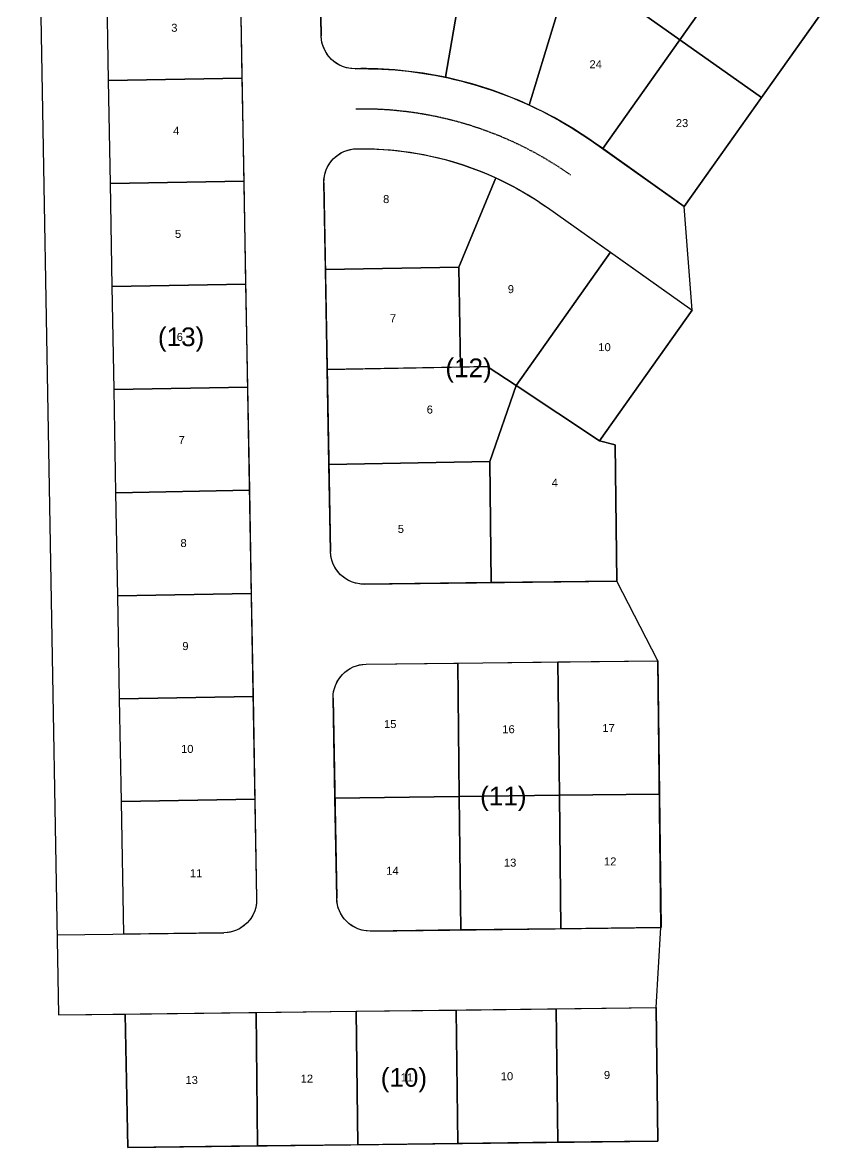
# Model space of a CAD drawing. Extents: x 9813 to 11453, y 7834 to 10312.
# Drawn here: x 9843 to 10455, y 7834 to 8677 of the extents above; entities that cross this region are included whole.
import ezdxf
from ezdxf.enums import TextEntityAlignment as Align

# ---------------------------------------------------------------- set-up
doc = ezdxf.new("R2010")
doc.units = 0
doc.linetypes.add('DASHED', pattern=[0.75, 0.5, -0.25])
for name, color, linetype in [('BLOCK-TEXT', 2, 'CONTINUOUS'), ('BOUNDARY', 7, 'CONTINUOUS'), ('CENTERLINE', 8, 'DASHED'), ('FILLET', 6, 'CONTINUOUS'), ('LOT', 4, 'CONTINUOUS'), ('LOT-CURVE', 6, 'CONTINUOUS'), ('LOT-TEXT', 7, 'CONTINUOUS'), ('ROW', 2, 'CONTINUOUS')]:
    doc.layers.add(name, color=color, linetype=linetype)
doc.styles.get("Standard").update_dxf_attribs({"font": 'Arial'})

msp = doc.modelspace()

# ---------------------------------------------------------------- linework, layer by layer
at = {"layer": 'BOUNDARY'}
for p, q in [((9843.2915, 9442.4225), (9870.363, 7933.4253)), ((10339.3964, 8539.3544), (10454.9837, 8702.5707)), ((10345.2067, 8461.6914), (10339.3964, 8539.3544)), ((10275.8543, 8363.7616), (10345.2067, 8461.6914)), ((10287.5376, 8360.7307), (10275.8543, 8363.7616)), ((10288.7763, 8258.5383), (10287.5376, 8360.7307)), ((10319.4979, 8198.8956), (10288.7763, 8258.5383)), ((10321.9219, 7998.9103), (10319.4979, 8198.8956)), ((10318.3418, 7938.8569), (10321.9219, 7998.9103)), ((10319.5538, 7838.8642), (10318.3418, 7938.8569)), ((9870.363, 7933.4253), (9920.3593, 7934.0313)), ((9920.3593, 7934.0313), (9922.153, 7834.0474)), ((9922.153, 7834.0474), (10319.5538, 7838.8642))]:
    msp.add_line(p, q, dxfattribs=at)
at = {"layer": 'CENTERLINE'}
msp.add_lwpolyline([(10093.2165, 8612.593), (10096.7827, 8612.6334), (10100.3492, 8612.6267), (10103.9153, 8612.5729), (10107.4803, 8612.472), (10111.0437, 8612.324), (10114.6048, 8612.1289), (10118.163, 8611.8868), (10121.7178, 8611.5977), (10125.2684, 8611.2617), (10128.8142, 8610.8788), (10132.3547, 8610.4491), (10135.8892, 8609.9727), (10139.4171, 8609.4496), (10142.9378, 8608.8799), (10146.4506, 8608.2638), (10149.955, 8607.6013), (10153.4503, 8606.8926), (10156.936, 8606.1378), (10160.4114, 8605.337), (10163.8759, 8604.4903), (10167.3289, 8603.598), (10170.7699, 8602.6601), (10174.1981, 8601.6769), (10177.6131, 8600.6484), (10181.0141, 8599.5749), (10184.4007, 8598.4566), (10187.7722, 8597.2936), (10191.1281, 8596.0862), (10194.4677, 8594.8346), (10197.7905, 8593.5389), (10201.0959, 8592.1995), (10204.3833, 8590.8165), (10207.6522, 8589.3903), (10210.9019, 8587.9209), (10214.1319, 8586.4088), (10217.3417, 8584.8541), (10220.5306, 8583.2571), (10223.6982, 8581.6182), (10226.8438, 8579.9375), (10229.967, 8578.2155), (10233.0672, 8576.4523), (10236.1437, 8574.6483), (10239.1962, 8572.8039), (10242.2241, 8570.9193), (10245.2268, 8568.9948), (10248.2038, 8567.0309), (10251.1546, 8565.0278), (10254.0786, 8562.9858)], dxfattribs=at)
at = {"layer": 'FILLET'}
for points in [[(10092.6784, 8642.5882), (10089.4119, 8642.7435), (10086.1937, 8643.3239), (10083.0787, 8644.3193), (10080.1203, 8645.7128), (10077.3691, 8647.4805), (10074.8722, 8649.5923), (10072.6723, 8652.0118), (10070.807, 8654.6978), (10069.3083, 8657.6043), (10068.2018, 8660.6816), (10067.5064, 8663.877), (10067.234, 8667.1357)], [(10069.2071, 8557.1534), (10069.3624, 8560.4199), (10069.9427, 8563.6382), (10070.9382, 8566.7531), (10072.3317, 8569.7115), (10074.0994, 8572.4627), (10076.2111, 8574.9596), (10078.6307, 8577.1595), (10081.3167, 8579.0248), (10084.2232, 8580.5235), (10087.3005, 8581.6301), (10090.4958, 8582.3255), (10093.7546, 8582.5979)], [(10099.4642, 8256.2332), (10096.2107, 8256.406), (10093.0073, 8257.0005), (10089.9085, 8258.0066), (10086.9668, 8259.4071), (10084.2322, 8261.1782), (10081.7511, 8263.29), (10079.5658, 8265.7064), (10077.7133, 8268.3866), (10076.225, 8271.2848), (10075.1263, 8274.352), (10074.4358, 8277.5361), (10074.1652, 8280.7829)], [(10076.1383, 8170.7987), (10076.295, 8174.0772), (10076.8798, 8177.307), (10077.8827, 8180.4322), (10079.2864, 8183.3992), (10081.0667, 8186.1567), (10083.1929, 8188.6572), (10085.6284, 8190.8575), (10088.3311, 8192.7199), (10091.2545, 8194.2122), (10094.3483, 8195.3085), (10097.5589, 8195.9902), (10100.8313, 8196.2453)], [(10018.8272, 8020.3765), (10018.6705, 8017.098), (10018.0857, 8013.8683), (10017.0828, 8010.743), (10015.6791, 8007.776), (10013.8988, 8005.0186), (10011.7726, 8002.5181), (10009.3371, 8000.3177), (10006.6344, 7998.4553), (10003.711, 7996.9631), (10000.6173, 7995.8667), (9997.4066, 7995.1851), (9994.1342, 7994.9299)], [(10104.128, 7996.2631), (10100.8746, 7996.436), (10097.6712, 7997.0305), (10094.5723, 7998.0366), (10091.6306, 7999.4371), (10088.8961, 8001.2082), (10086.415, 8003.32), (10084.2297, 8005.7364), (10082.3771, 8008.4165), (10080.8889, 8011.3148), (10079.7901, 8014.382), (10079.0996, 8017.5661), (10078.829, 8020.8129)]]:
    msp.add_lwpolyline(points, dxfattribs=at)
at = {"layer": 'LOT'}
for points in [[(10180.7811, 8755.1258), (10160.2912, 8636.1269)], [(10160.2912, 8636.1269), (10180.7811, 8755.1258)], [(10067.234, 8667.1357), (10065.7273, 8751.1222)], [(10393.7791, 8745.9068), (10335.9855, 8664.2986)], [(10335.9855, 8664.2986), (10393.7791, 8745.9068)], [(9907.807, 8633.7597), (9906.4214, 8710.9973)], [(10006.4053, 8712.791), (10007.7909, 8635.5534)], [(10254.2499, 8718.0141), (10223.1222, 8615.3408)], [(10223.1222, 8615.3408), (10254.2499, 8718.0141)], [(10335.9855, 8664.2986), (10274.7793, 8707.6439)], [(10274.7793, 8707.6439), (10335.9855, 8664.2986)], [(10454.9853, 8702.5615), (10397.1916, 8620.9534)], [(10335.9855, 8664.2986), (10278.2069, 8582.6816)], [(10278.2069, 8582.6816), (10335.9855, 8664.2986)], [(10397.1916, 8620.9534), (10335.9855, 8664.2986)], [(10335.9855, 8664.2986), (10397.1916, 8620.9534)], [(10007.7909, 8635.5534), (9907.807, 8633.7597)], [(9907.807, 8633.7597), (10007.7909, 8635.5534)], [(10007.7909, 8635.5534), (10009.1766, 8558.3159)], [(9909.1927, 8556.5221), (9907.807, 8633.7597)], [(10397.1916, 8620.9534), (10339.3979, 8539.3452)], [(10278.2069, 8582.6816), (10271.4253, 8587.4842)], [(10093.7546, 8582.5979), (10093.7546, 8582.5979)], [(10339.3979, 8539.3452), (10278.2069, 8582.6816)], [(10009.1766, 8558.3159), (9909.1927, 8556.5221)], [(9909.1927, 8556.5221), (10009.1766, 8558.3159)], [(10009.1766, 8558.3159), (10010.5622, 8481.0783)], [(10198.0997, 8560.788), (10170.3569, 8493.9576)], [(10170.3569, 8493.9576), (10198.0997, 8560.788)], [(9910.5783, 8479.2846), (9909.1927, 8556.5221)], [(10070.373, 8492.1639), (10069.2071, 8557.1534)], [(10236.7436, 8538.5012), (10284.011, 8505.0271)], [(10284.011, 8505.0271), (10213.246, 8405.0959)], [(10213.246, 8405.0959), (10284.011, 8505.0271)], [(10284.011, 8505.0271), (10345.2172, 8461.6819)], [(10170.3569, 8493.9576), (10070.373, 8492.1639)], [(10070.373, 8492.1639), (10170.3569, 8493.9576)], [(10071.7183, 8417.176), (10070.373, 8492.1639)], [(10171.7022, 8418.9697), (10170.3569, 8493.9576)], [(10170.3569, 8493.9576), (10171.7022, 8418.9697)], [(10010.5622, 8481.0783), (9910.5783, 8479.2846)], [(9910.5783, 8479.2846), (10010.5622, 8481.0783)], [(9911.9639, 8402.047), (9910.5783, 8479.2846)], [(10010.5622, 8481.0783), (10011.9479, 8403.8407)], [(10345.2172, 8461.6819), (10275.8733, 8363.7514)], [(10071.7183, 8417.176), (10191.699, 8419.3284)], [(10171.7022, 8418.9697), (10071.7183, 8417.176)], [(10072.9967, 8345.9174), (10071.7183, 8417.176)], [(10191.699, 8419.3284), (10171.7022, 8418.9697)], [(10213.246, 8405.0959), (10191.699, 8419.3284)], [(10191.699, 8419.3284), (10213.246, 8405.0959)], [(10011.9479, 8403.8407), (9911.9639, 8402.047)], [(9911.9639, 8402.047), (10011.9479, 8403.8407)], [(9913.3496, 8324.8094), (9911.9639, 8402.047)], [(10011.9479, 8403.8407), (10013.3335, 8326.6031)], [(10213.246, 8405.0959), (10193.4973, 8348.0792)], [(10193.4973, 8348.0792), (10213.246, 8405.0959)], [(10275.8733, 8363.7514), (10213.246, 8405.0959)], [(10213.246, 8405.0959), (10275.8733, 8363.7514)], [(10275.8733, 8363.7514), (10287.5566, 8360.7205)], [(10287.5566, 8360.7205), (10288.7953, 8258.528)], [(10193.4973, 8348.0792), (10072.9967, 8345.9174)], [(10072.9967, 8345.9174), (10193.4973, 8348.0792)], [(10193.4973, 8348.0792), (10194.6022, 8257.3863)], [(10194.6022, 8257.3863), (10193.4973, 8348.0792)], [(10074.1652, 8280.7829), (10072.9967, 8345.9174)], [(10013.3335, 8326.6031), (9913.3496, 8324.8094)], [(9913.3496, 8324.8094), (10013.3335, 8326.6031)], [(9914.7352, 8247.5719), (9913.3496, 8324.8094)], [(10013.3335, 8326.6031), (10014.7191, 8249.3656)], [(10194.6022, 8257.3863), (10099.4642, 8256.2332)], [(10288.7953, 8258.528), (10194.6022, 8257.3863)], [(10014.7191, 8249.3656), (9914.7352, 8247.5719)], [(9914.7352, 8247.5719), (10014.7191, 8249.3656)], [(9916.1209, 8170.3343), (9914.7352, 8247.5719)], [(10014.7191, 8249.3656), (10016.1048, 8172.128)], [(10100.8313, 8196.2453), (10169.5104, 8197.0778)], [(10169.5104, 8197.0778), (10244.5048, 8197.9868)], [(10169.5104, 8197.0778), (10170.7241, 8097.0868)], [(10170.7241, 8097.0868), (10169.5104, 8197.0778)], [(10244.5048, 8197.9868), (10319.4993, 8198.8958)], [(10244.5048, 8197.9868), (10245.7186, 8097.9958)], [(10245.7186, 8097.9958), (10244.5048, 8197.9868)], [(10319.4993, 8198.8958), (10320.7131, 8098.9048)], [(10016.1048, 8172.128), (9916.1209, 8170.3343)], [(9916.1209, 8170.3343), (10016.1048, 8172.128)], [(9917.5006, 8093.4267), (9916.1209, 8170.3343)], [(10016.1048, 8172.128), (10017.4845, 8095.2204)], [(10077.481, 8095.9566), (10076.1383, 8170.7987)], [(10017.4845, 8095.2204), (9917.5006, 8093.4267)], [(9917.5006, 8093.4267), (10017.4845, 8095.2204)], [(10017.4845, 8095.2204), (10018.8272, 8020.3765)], [(10170.7241, 8097.0868), (10077.481, 8095.9566)], [(10077.481, 8095.9566), (10170.7241, 8097.0868)], [(10078.8288, 8020.8237), (10077.481, 8095.9566)], [(10245.7186, 8097.9958), (10170.7241, 8097.0868)], [(10170.7241, 8097.0868), (10245.7186, 8097.9958)], [(10170.7241, 8097.0868), (10171.9379, 7997.0959)], [(10171.9379, 7997.0959), (10170.7241, 8097.0868)], [(10320.7131, 8098.9048), (10245.7186, 8097.9958)], [(10245.7186, 8097.9958), (10320.7131, 8098.9048)], [(10245.7186, 8097.9958), (10246.9324, 7998.0049)], [(10246.9324, 7998.0049), (10245.7186, 8097.9958)], [(10320.7131, 8098.9048), (10321.9269, 7998.9139)], [(9919.2839, 7994.0227), (9917.5006, 8093.4267)], [(9994.1342, 7994.9299), (9919.2839, 7994.0227)], [(10171.9379, 7997.0959), (10104.1278, 7996.274)], [(10246.9324, 7998.0049), (10171.9379, 7997.0959)], [(10321.9269, 7998.9139), (10246.9324, 7998.0049)], [(9920.3593, 7934.0313), (10018.3621, 7935.2192)], [(10018.3621, 7935.2192), (10093.3566, 7936.1282)], [(10018.3621, 7935.2192), (10019.5759, 7835.2282)], [(10019.5759, 7835.2282), (10018.3621, 7935.2192)], [(10093.3566, 7936.1282), (10168.3511, 7937.0372)], [(10093.3566, 7936.1282), (10094.5704, 7836.1372)], [(10094.5704, 7836.1372), (10093.3566, 7936.1282)], [(10168.3511, 7937.0372), (10243.3456, 7937.9462)], [(10168.3511, 7937.0372), (10169.5649, 7837.0462)], [(10169.5649, 7837.0462), (10168.3511, 7937.0372)], [(10243.3456, 7937.9462), (10318.3401, 7938.8552)], [(10243.3456, 7937.9462), (10244.5593, 7837.9552)], [(10244.5593, 7837.9552), (10243.3456, 7937.9462)], [(10318.3401, 7938.8552), (10319.5538, 7838.8642)], [(9922.153, 7834.0474), (9920.3593, 7934.0313)], [(10019.5759, 7835.2282), (9922.153, 7834.0474)], [(10094.5704, 7836.1372), (10019.5759, 7835.2282)], [(10169.5649, 7837.0462), (10094.5704, 7836.1372)], [(10244.5593, 7837.9552), (10169.5649, 7837.0462)], [(10319.5538, 7838.8642), (10244.5593, 7837.9552)]]:
    msp.add_lwpolyline(points, dxfattribs=at)
at = {"layer": 'LOT-CURVE'}
for points in [[(10092.6907, 8642.6031), (10090.2386, 8642.6782), (10087.8057, 8642.9934), (10085.4154, 8643.5454), (10083.0906, 8644.3291), (10080.8539, 8645.3369), (10078.7268, 8646.5591), (10076.7296, 8647.9838), (10074.8818, 8649.5974), (10073.2009, 8651.3844), (10071.7034, 8653.3275), (10070.4034, 8655.4081), (10069.3137, 8657.606), (10068.4446, 8659.9002), (10067.8046, 8662.2685), (10067.3997, 8664.6881), (10067.234, 8667.1357)], [(10160.2912, 8636.1269), (10156.1241, 8636.9797), (10151.9454, 8637.7733), (10147.7558, 8638.5076), (10143.5562, 8639.1824), (10139.3474, 8639.7976), (10135.1304, 8640.353), (10130.9059, 8640.8486), (10126.6748, 8641.2842), (10122.438, 8641.6598), (10118.1962, 8641.9753), (10113.9505, 8642.2306), (10109.7015, 8642.4257), (10105.4502, 8642.5605), (10101.1974, 8642.635), (10096.9439, 8642.6492), (10092.6907, 8642.6031)], [(10223.1222, 8615.3408), (10219.343, 8617.0427), (10215.5407, 8618.6921), (10211.716, 8620.2889), (10207.8696, 8621.8327), (10204.0022, 8623.3231), (10200.1146, 8624.76), (10196.2075, 8626.1431), (10192.2817, 8627.472), (10188.3379, 8628.7465), (10184.3769, 8629.9665), (10180.3993, 8631.1316), (10176.4061, 8632.2416), (10172.3979, 8633.2964), (10168.3755, 8634.2956), (10164.3397, 8635.2392), (10160.2912, 8636.1269)], [(10271.4253, 8587.4842), (10268.5654, 8589.4846), (10265.6825, 8591.4516), (10262.7769, 8593.3849), (10259.849, 8595.2843), (10256.8992, 8597.1495), (10253.9279, 8598.9802), (10250.9355, 8600.7763), (10247.9224, 8602.5374), (10244.889, 8604.2633), (10241.8358, 8605.9538), (10238.7631, 8607.6087), (10235.6713, 8609.2277), (10232.5609, 8610.8106), (10229.4323, 8612.3573), (10226.2859, 8613.8674), (10223.1222, 8615.3408)], [(10069.2071, 8557.1534), (10069.2835, 8559.6056), (10069.5999, 8562.0385), (10070.1532, 8564.4287), (10070.9382, 8566.7531), (10071.9472, 8568.9894), (10073.1705, 8571.116), (10074.5964, 8573.1125), (10076.2111, 8574.9596), (10077.9991, 8576.6395), (10079.9432, 8578.1361), (10082.0246, 8579.435), (10084.2232, 8580.5235), (10086.518, 8581.3914), (10088.8868, 8582.0301), (10091.3068, 8582.4335), (10093.7546, 8582.5979)], [(10093.7546, 8582.5979), (10100.4729, 8582.6243), (10107.1893, 8582.4627), (10113.8985, 8582.1131), (10120.5953, 8581.5758), (10127.2744, 8580.8513), (10133.9307, 8579.9401), (10140.5588, 8578.8428), (10147.1536, 8577.5605), (10153.7099, 8576.094), (10160.2226, 8574.4446), (10166.6866, 8572.6135), (10173.0967, 8570.6021), (10179.4481, 8568.4121), (10185.7356, 8566.0452), (10191.9544, 8563.5031), (10198.0997, 8560.788)], [(10198.0997, 8560.788), (10200.6308, 8559.6092), (10203.148, 8558.401), (10205.651, 8557.1636), (10208.1394, 8555.8972), (10210.6129, 8554.6019), (10213.0712, 8553.2779), (10215.5139, 8551.9254), (10217.9407, 8550.5446), (10220.3512, 8549.1356), (10222.7452, 8547.6986), (10225.1224, 8546.234), (10227.4823, 8544.7417), (10229.8247, 8543.2221), (10232.1493, 8541.6753), (10234.4557, 8540.1016), (10236.7436, 8538.5012)], [(10099.4642, 8256.2332), (10097.0215, 8256.3231), (10094.5993, 8256.6511), (10092.2207, 8257.214), (10089.9085, 8258.0066), (10087.6847, 8259.0212), (10085.5706, 8260.2481), (10083.5864, 8261.6756), (10081.7511, 8263.29), (10080.0823, 8265.0759), (10078.5958, 8267.0163), (10077.3059, 8269.0925), (10076.225, 8271.2848), (10075.3633, 8273.5722), (10074.7291, 8275.9328), (10074.3284, 8278.344), (10074.1652, 8280.7829)], [(10076.1383, 8170.7987), (10076.2154, 8173.26), (10076.5343, 8175.7017), (10077.0919, 8178.1002), (10077.8827, 8180.4322), (10078.8991, 8182.6751), (10080.1313, 8184.8072), (10081.5672, 8186.8077), (10083.1929, 8188.6572), (10084.9927, 8190.3378), (10086.9492, 8191.8331), (10089.0432, 8193.1288), (10091.2545, 8194.2122), (10093.5617, 8195.0727), (10095.9424, 8195.7021), (10098.3734, 8196.0942), (10100.8313, 8196.2453)], [(10018.8272, 8020.3765), (10018.7501, 8017.9152), (10018.4312, 8015.4735), (10017.8736, 8013.075), (10017.0828, 8010.743), (10016.0664, 8008.5001), (10014.8342, 8006.3681), (10013.3983, 8004.3676), (10011.7726, 8002.5181), (10009.9728, 8000.8375), (10008.0164, 7999.3421), (10005.9223, 7998.0464), (10003.711, 7996.9631), (10001.4038, 7996.1025), (9999.0231, 7995.4731), (9996.5921, 7995.081), (9994.1342, 7994.9299)], [(10104.1278, 7996.274), (10101.6852, 7996.3639), (10099.263, 7996.6919), (10096.8844, 7997.2548), (10094.5721, 7998.0474), (10092.3484, 7999.062), (10090.2343, 8000.2889), (10088.2501, 8001.7164), (10086.4148, 8003.3308), (10084.746, 8005.1167), (10083.2595, 8007.0571), (10081.9696, 8009.1333), (10080.8887, 8011.3256), (10080.027, 8013.613), (10079.3928, 8015.9736), (10078.9921, 8018.3849), (10078.8288, 8020.8237)]]:
    msp.add_lwpolyline(points, dxfattribs=at)
at = {"layer": 'ROW'}
for points in [[(10003.6742, 8865.0275), (10018.8272, 8020.3765)], [(10063.6645, 8866.1037), (10067.234, 8667.1357)], [(10092.6784, 8642.5882), (10097.6838, 8642.6362), (10102.6893, 8642.6007), (10107.6935, 8642.4817), (10112.695, 8642.2792), (10117.6924, 8641.9932), (10122.6844, 8641.6239), (10127.6695, 8641.1714), (10132.6464, 8640.6357), (10137.6136, 8640.017), (10142.5698, 8639.3156), (10147.5137, 8638.5315), (10152.4437, 8637.6651), (10157.3586, 8636.7165), (10162.257, 8635.686), (10167.1375, 8634.5739), (10171.9988, 8633.3806), (10176.8395, 8632.1063), (10181.6583, 8630.7513), (10186.4537, 8629.3162), (10191.2246, 8627.8012), (10195.9695, 8626.2069), (10200.6871, 8624.5336), (10205.3762, 8622.7818), (10210.0354, 8620.9519), (10214.6634, 8619.0446), (10219.2589, 8617.0604), (10223.8207, 8614.9997), (10228.3474, 8612.8632), (10232.8379, 8610.6515), (10237.2909, 8608.3651), (10241.705, 8606.0047), (10246.0792, 8603.571), (10250.4121, 8601.0647), (10254.7026, 8598.4864), (10258.9495, 8595.8368), (10263.1516, 8593.1168), (10267.3077, 8590.327), (10271.4167, 8587.4683)], [(10271.4167, 8587.4683), (10339.3986, 8539.3245)], [(10093.7546, 8582.5979), (10098.8266, 8582.6352), (10103.8983, 8582.5654), (10108.9674, 8582.3884), (10114.0316, 8582.1043), (10119.0886, 8581.7132), (10124.1363, 8581.2153), (10129.1723, 8580.6108), (10134.1944, 8579.9), (10139.2003, 8579.0833), (10144.1879, 8578.1609), (10149.1549, 8577.1333), (10154.099, 8576.0009), (10159.0181, 8574.7643), (10163.91, 8573.424), (10168.7724, 8571.9806), (10173.6032, 8570.4348), (10178.4003, 8568.7871), (10183.1615, 8567.0385), (10187.8847, 8565.1896), (10192.5677, 8563.2413), (10197.2086, 8561.1945), (10201.8051, 8559.05), (10206.3552, 8556.8089), (10210.857, 8554.4721), (10215.3084, 8552.0406), (10219.7074, 8549.5156), (10224.052, 8546.8982), (10228.3404, 8544.1895), (10232.5705, 8541.3909), (10236.7405, 8538.5034)], [(10069.2071, 8557.1534), (10074.1652, 8280.7829)], [(10236.7405, 8538.5034), (10345.2069, 8461.6891)], [(10099.4642, 8256.2332), (10288.7816, 8258.5279)], [(10100.8313, 8196.2453), (10319.4978, 8198.8958)], [(10076.1383, 8170.7987), (10078.829, 8020.8129)], [(9869.2867, 7993.4166), (9994.1342, 7994.9299)], [(10104.128, 7996.2631), (10321.9215, 7998.903)], [(9870.363, 7933.4253), (10318.3417, 7938.8552)]]:
    msp.add_lwpolyline(points, dxfattribs=at)

# ---------------------------------------------------------------- texts
at = {"layer": 'BLOCK-TEXT'}
for s, p in [('(13)', (9962.1683, 8441.6397)), ('(12)', (10177.6851, 8418.3961)), ('(11)', (10203.7386, 8097.4773)), ('(10)', (10129.1889, 7886.5597))]:
    msp.add_text(s, height=14, dxfattribs=at).set_placement(p, align=Align.MIDDLE_CENTER)
at = {"layer": 'LOT-TEXT'}
for s, p in [('3', (9957.1061, 8673.2754)), ('24', (10272.9615, 8645.9105)), ('23', (10337.6955, 8601.8197)), ('4', (9958.4918, 8596.0378)), ('8', (10115.9243, 8544.8764)), ('5', (9959.8774, 8518.8002)), ('9', (10209.4083, 8477.3811)), ('7', (10121.0376, 8455.5668)), ('6', (9961.2631, 8441.5626)), ('10', (10279.5869, 8433.8891)), ('6', (10148.6314, 8387.1194)), ('7', (9962.6487, 8364.3251)), ('4', (10242.2618, 8332.2602)), ('5', (10126.9451, 8297.6798)), ('8', (9964.0344, 8287.0875)), ('9', (9965.42, 8209.8499)), ('15', (10118.937, 8151.4331)), ('16', (10207.6145, 8147.5368)), ('17', (10282.609, 8148.4458)), ('10', (9966.8027, 8132.7773)), ('14', (10120.6199, 8041.4474)), ('13', (10208.8282, 8047.5459)), ('12', (10283.8227, 8048.4549)), ('11', (9973.4461, 8039.5952)), ('13', (9970.1126, 7884.6315)), ('12', (10056.4662, 7885.6782)), ('11', (10131.4607, 7886.5872)), ('10', (10206.4552, 7887.4962)), ('9', (10281.4497, 7888.4052))]:
    msp.add_text(s, height=6, dxfattribs=at).set_placement(p, align=Align.MIDDLE_CENTER)

doc.saveas('drawing.dxf')
